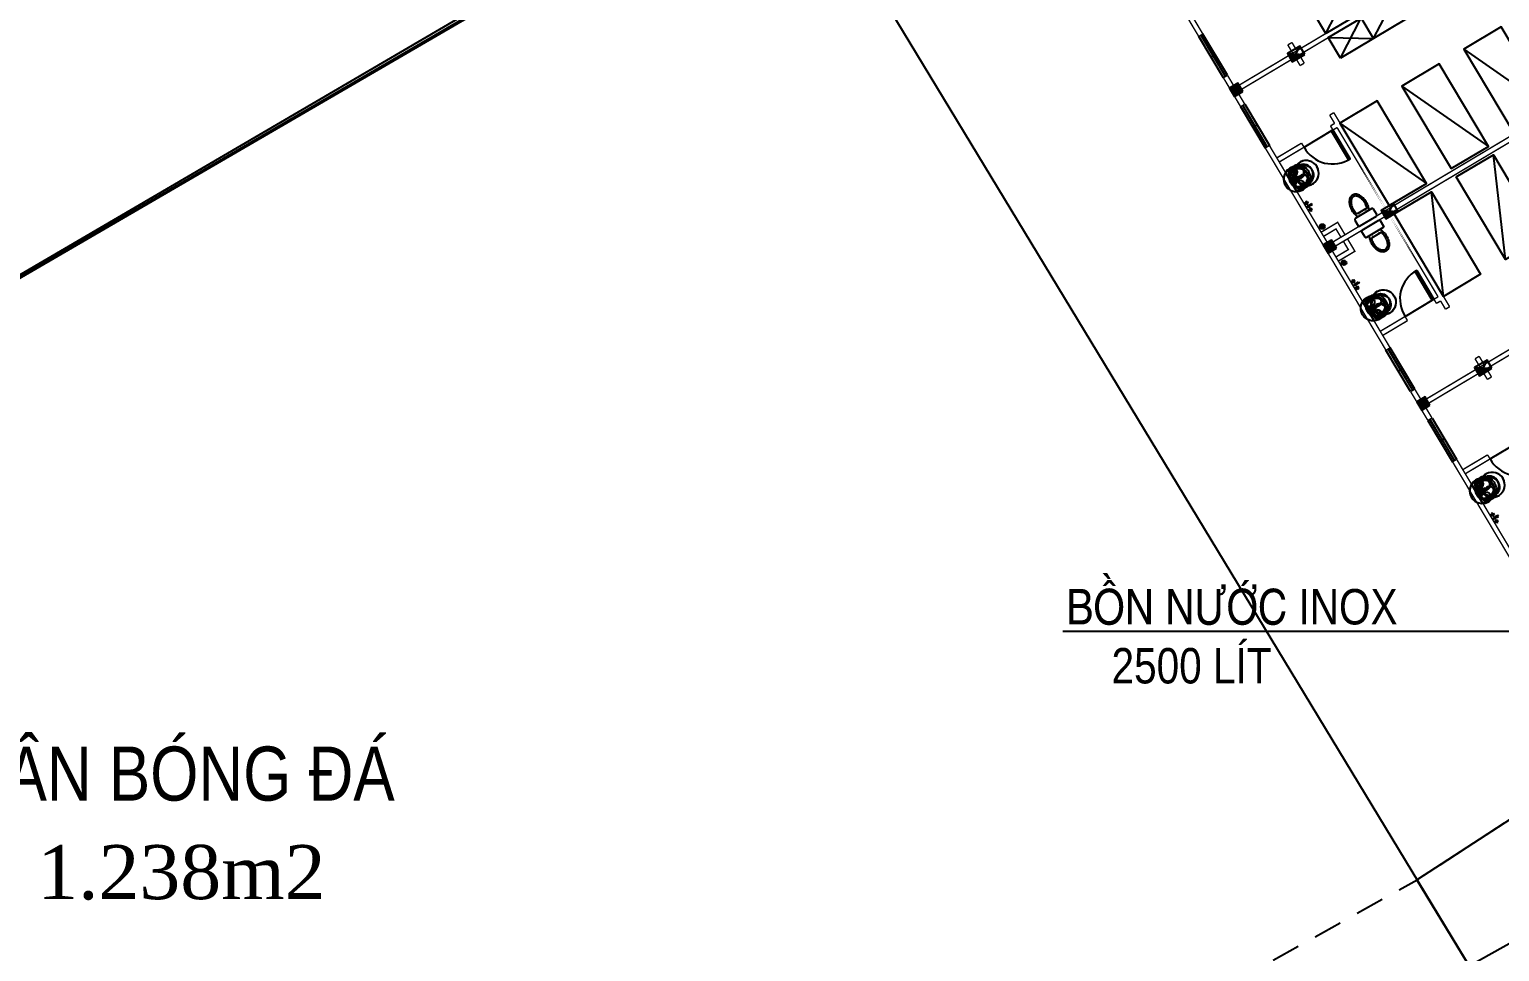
# Model space of a CAD drawing. Header units: millimetres. Extents: x -341 to 79, y 65 to 137.
# Drawn here: x -326.49 to -318.85, y 118.13 to 122.92 of the extents above; entities that cross this region are included whole.
import ezdxf

# ---------------------------------------------------------------- set-up
doc = ezdxf.new("R2010")
doc.units = ezdxf.units.MM
doc.header["$LTSCALE"] = 0.3
doc.header["$MEASUREMENT"] = 0
doc.linetypes.add('DASHDOTX2', pattern=[2, 1, -0.5, 0, -0.5])
doc.linetypes.add('DASHED2', pattern=[0.375, 0.25, -0.125])
doc.layers.get('0').update_dxf_attribs({"linetype": 'CONTINUOUS', "lineweight": 13})
for name, color, linetype in [('CHUSO', 141, 'CONTINUOUS'), ('HACTH', 8, 'CONTINUOUS'), ('HATCH1', 8, 'CONTINUOUS'), ('KT', 8, 'CONTINUOUS'), ('LAYER 1', 1, 'CONTINUOUS'), ('LAYER1', 1, 'CONTINUOUS'), ('Layer2', 4, 'CONTINUOUS'), ('LAYER3', 34, 'CONTINUOUS'), ('LAYER5', 5, 'CONTINUOUS'), ('LAYER7', 7, 'CONTINUOUS'), ('THIETBI', 25, 'CONTINUOUS'), ('TUONG', 7, 'CONTINUOUS')]:
    doc.layers.add(name, color=color, linetype=linetype)
doc.styles.add('ATTR', font='romans.shx', dxfattribs={"width": 0.8, "height": 0.7})
doc.styles.add('HELVE-KT', font='VHELVCN.TTF')
doc.linetypes.add('FENCELINE2', pattern='A,0.25,-0.1,[132,ltypeshp.shx,S=0.1,R=0,X=-0.1,Y=0],-0.1,1', length=1.45)

# ---------------------------------------------------------------- blocks, each defined once
blk = doc.blocks.new('TOILET')
at = {"layer": 'THIETBI', "linetype": 'Continuous'}
for p, q in [((2.25, 0), (-2.25, 0)), ((-2.5, -0.25), (-2.5, -1.75)), ((-2.25, -2), (2.25, -2)), ((-1.33, -2.7), (1.33, -2.7)), ((-0.96, -2.48), (-0.96, -2.7)), ((-0.86, -2.48), (-0.96, -2.48)), ((-0.96, -2.7), (-0.86, -2.7)), ((-0.86, -2.7), (-0.86, -2.48)), ((0.86, -2.7), (0.86, -2.48)), ((0.86, -2.48), (0.96, -2.48)), ((0.96, -2.7), (0.86, -2.7)), ((0.96, -2.48), (0.96, -2.7)), ((2.5, -1.75), (2.5, -0.25))]:
    blk.add_line(p, q, dxfattribs=at)
for centre, radius, start, end in [((-2.25, -0.25), 0.25, 90, 180), ((2.25, -0.25), 0.25, 0, 90), ((-2.25, -1.75), 0.25, 180, 270), ((2.64, -4.01), 4.58, 164.9269, 180), ((1.34, -3.66), 3.23, 149.0966, 164.9269), ((2.64, -4.01), 4.18, 164.9269, 180), ((1.34, -3.66), 2.83, 160.176, 164.9269), ((-1.34, -3.66), 2.83, 15.0731, 19.824), ((-2.64, -4.01), 4.18, 0, 15.0731), ((-1.34, -3.66), 3.23, 15.0731, 30.9034), ((-2.64, -4.01), 4.58, 360, 15.0731), ((2.25, -1.75), 0.25, 270, 0), ((2.64, -4.01), 4.58, 180, 195.0731), ((1.34, -4.36), 3.23, 195.0731, 213.0315), ((2.64, -4.01), 4.18, 180, 195.0731), ((1.34, -4.36), 2.83, 195.0731, 213.0315), ((0.52, -4.9), 2.26, 213.0315, 237.5002), ((0.52, -4.9), 1.86, 213.0315, 237.5002), ((0, -5.71), 0.893, 237.5002, 270), ((0, -5.71), 0.893, 270, 302.4998), ((-0.52, -4.9), 1.86, 302.4998, 326.9685), ((-0.52, -4.9), 2.26, 302.4998, 326.9685), ((-1.34, -4.36), 2.83, 326.9685, 344.9269), ((-1.34, -4.36), 3.23, 326.9685, 344.9269), ((-2.64, -4.01), 4.18, 344.9269, 360), ((-2.64, -4.01), 4.58, 344.9269, 0), ((0, -5.71), 1.29, 237.5002, 270), ((0, -5.71), 1.29, 270, 302.4998)]:
    blk.add_arc(centre, radius, start, end, dxfattribs=at)
blk = doc.blocks.new('la')
at = {"layer": 'THIETBI', "linetype": 'Continuous'}
for p, q in [((-5933, 607097), (-5955, 607330)), ((-5944, 607224), (-5944, 607230)), ((-5467, 607097), (-5933, 607097)), ((-5700, 607139), (-5859, 607139)), ((-5859, 607122), (-5541, 607122)), ((-5759, 607200), (-5715, 607200)), ((-5759, 607183), (-5759, 607200)), ((-5759, 607167), (-5759, 607183)), ((-5700, 607167), (-5759, 607167)), ((-5700, 607278), (-5735, 607278)), ((-5720, 607192), (-5728, 607192)), ((-5728, 607175), (-5672, 607175)), ((-5726, 607183), (-5717, 607183)), ((-5710, 607250), (-5715, 607196)), ((-5700, 607309), (-5700, 607252)), ((-5665, 607278), (-5700, 607278)), ((-5641, 607167), (-5700, 607167)), ((-5541, 607139), (-5700, 607139)), ((-5685, 607196), (-5690, 607250)), ((-5685, 607200), (-5641, 607200)), ((-5675, 607183), (-5684, 607183)), ((-5672, 607192), (-5680, 607192)), ((-5641, 607200), (-5641, 607183)), ((-5641, 607183), (-5641, 607167)), ((-5446, 607330), (-5467, 607097)), ((-5456, 607230), (-5456, 607224))]:
    blk.add_line(p, q, dxfattribs=at)
for centre, radius in [((-5743, 607183), 17), ((-5700, 607278), 21.2), ((-5700, 607278), 17), ((-5658, 607183), 17)]:
    blk.add_circle(centre, radius, dxfattribs=at)
for centre, radius, start, end in [((-5787, 607339), 103, 150.4377, 180), ((-5787, 607339), 103, 180, 209.5623), ((-5744, 607315), 152, 126.1394, 150.4377), ((-5717, 607278), 198, 106.8299, 126.1394), ((-5699, 607218), 261, 90, 106.8299), ((-5699, 607218), 261, 73.1701, 90), ((-5681, 607278), 198, 53.8606, 73.1701), ((-5653, 607315), 152, 29.5623, 53.8606), ((-5611, 607339), 103, 0, 29.5623), ((-5611, 607339), 103, 330.4377, 0), ((-5810, 607330), 145, 180, 190.3889), ((-5859, 607224), 84.9, 180, 270), ((-5859, 607224), 102, 218.2453, 270), ((-5744, 607363), 152, 209.5623, 233.8606), ((-5717, 607401), 198, 233.8606, 253.1701), ((-5699, 607460), 261, 253.1701, 266.4587), ((-5720, 607196), 4.24, 270, 354.3929), ((-5700, 607232), 20, 59.7473, 120.2527), ((-5699, 607460), 261, 273.0264, 286.8299), ((-5680, 607196), 4.24, 185.6071, 270), ((-5681, 607401), 198, 286.8299, 306.1394), ((-5653, 607363), 152, 306.1394, 330.4377), ((-5541, 607224), 84.9, 270, 0), ((-5541, 607224), 102, 270, 321.7547)]:
    blk.add_arc(centre, radius, start, end, dxfattribs=at)
blk.add_spline([(-5446, 607330), (-5488, 607436), (-5558, 607489), (-5649, 607517), (-5751, 607517), (-5842, 607489), (-5912, 607436), (-5950, 607366), (-5955, 607330)], degree=3, dxfattribs=at)
blk = doc.blocks.new('WALFCT1T')
for p, q in [((-5.5, -1), (-5, -1)), ((-5.5, -2), (-5.5, -1)), ((-2.5, -2), (-5.5, -2)), ((-5, -2), (-5, -2.5)), ((-5, -2.5), (-3, -2.5)), ((-3, -1), (-2.5, -1)), ((-3, -2.5), (-3, -2)), ((-2.5, -1), (-2.5, -2)), ((-1, -0.5), (1, -0.5)), ((0.75, -5.5), (-0.75, -5.5)), ((2.5, -1), (3, -1)), ((2.5, -2), (2.5, -1)), ((5.5, -2), (2.5, -2)), ((3, -2), (3, -2.5)), ((3, -2.5), (5, -2.5)), ((5, -1), (5.5, -1)), ((5, -2.5), (5, -2)), ((5.5, -1), (5.5, -2))]:
    blk.add_line(p, q)
for points in [[(-3, 0), (-3, -1), (-5, -1), (-5, 0)], [(-0.25, -0.5), (-0.25, 0), (0.25, 0), (0.25, -0.5)], [(5, 0), (5, -1), (3, -1), (3, 0)]]:
    blk.add_lwpolyline(points, close=True)
for centre, start, end in [((-13.2658, -3.6195), 351.4554, 14.26943), ((13.2658, -3.6195), 165.7306, 188.5446)]:
    blk.add_arc(centre, 12.6562, start, end)
at = {"style": 'ATTR', "width": 0.8, "flags": 9}
blk.add_attdef('ESTCODE', (0, 0), '', height=0.7, dxfattribs=at)
blk = doc.blocks.new('NXM')
at = {"layer": 'LAYER7', "ltscale": 5}
h = blk.add_hatch(color=256, dxfattribs=at)
h.paths.add_polyline_path([(-121870.77, 340602.76), (-121870.67, 340602.86), (-121870.87, 340602.86)])
h.paths.add_polyline_path([(-121870.77, 340602.76), (-121870.87, 340602.86), (-121870.87, 340602.66)])
h.paths.add_polyline_path([(-121870.67, 340602.66), (-121870.77, 340602.76), (-121870.87, 340602.66)])
h.paths.add_polyline_path([(-121870.67, 340602.66), (-121870.67, 340602.86), (-121870.77, 340602.76)])
h = blk.add_hatch(color=256, dxfattribs=at)
h.paths.add_polyline_path([(-121866.97, 340602.76), (-121866.87, 340602.86), (-121867.07, 340602.86)])
h.paths.add_polyline_path([(-121866.97, 340602.76), (-121867.07, 340602.86), (-121867.07, 340602.66)])
h.paths.add_polyline_path([(-121866.87, 340602.66), (-121866.97, 340602.76), (-121867.07, 340602.66)])
h.paths.add_polyline_path([(-121866.87, 340602.66), (-121866.87, 340602.86), (-121866.97, 340602.76)])
h = blk.add_hatch(color=256, dxfattribs=at)
h.paths.add_polyline_path([(-121863.17, 340602.76), (-121863.07, 340602.86), (-121863.27, 340602.86)])
h.paths.add_polyline_path([(-121863.17, 340602.76), (-121863.27, 340602.86), (-121863.27, 340602.66)])
h.paths.add_polyline_path([(-121863.07, 340602.66), (-121863.17, 340602.76), (-121863.27, 340602.66)])
h.paths.add_polyline_path([(-121863.07, 340602.66), (-121863.07, 340602.86), (-121863.17, 340602.76)])
h = blk.add_hatch(color=256, dxfattribs=at)
h.paths.add_polyline_path([(-121870.67, 340601.46), (-121870.87, 340601.46), (-121870.77, 340601.31)])
h.paths.add_polyline_path([(-121870.87, 340601.16), (-121870.77, 340601.31), (-121870.87, 340601.46)])
h = blk.add_hatch(color=256, dxfattribs=at)
h.paths.add_polyline_path([(-121866.87, 340601.46), (-121867.07, 340601.46), (-121866.97, 340601.31)])
h.paths.add_polyline_path([(-121867.07, 340601.16), (-121866.97, 340601.31), (-121867.07, 340601.46)])
h = blk.add_hatch(color=256, dxfattribs=at)
h.paths.add_polyline_path([(-121863.07, 340601.46), (-121863.27, 340601.46), (-121863.17, 340601.31)])
h.paths.add_polyline_path([(-121863.27, 340601.16), (-121863.17, 340601.31), (-121863.27, 340601.46)])
at = {"layer": 'LAYER 1', "ltscale": 5}
for p, q in [((-121867.459, 340602.678), (-121867.359, 340602.678)), ((-121867.409, 340602.728), (-121867.409, 340602.628)), ((-121866.481, 340602.678), (-121866.581, 340602.678)), ((-121866.531, 340602.728), (-121866.531, 340602.628))]:
    blk.add_line(p, q, dxfattribs=at)
for centre in [(-121867.409, 340602.678), (-121866.531, 340602.678)]:
    blk.add_circle(centre, 0.05, dxfattribs=at)
at = {"layer": 'LAYER5', "linetype": 'Continuous'}
for p, q in [((-121871.12, 340602.86), (-121872.12, 340602.86)), ((-121872.12, 340602.81), (-121871.12, 340602.81)), ((-121871.12, 340602.76), (-121872.12, 340602.76)), ((-121871.62, 340602.86), (-121871.62, 340602.76)), ((-121870.42, 340602.86), (-121869.42, 340602.86)), ((-121869.42, 340602.81), (-121870.42, 340602.81)), ((-121870.42, 340602.76), (-121869.42, 340602.76)), ((-121869.92, 340602.86), (-121869.92, 340602.76)), ((-121863.52, 340602.86), (-121864.52, 340602.86)), ((-121864.52, 340602.81), (-121863.52, 340602.81)), ((-121863.52, 340602.76), (-121864.52, 340602.76)), ((-121864.02, 340602.86), (-121864.02, 340602.76)), ((-121862.82, 340602.86), (-121861.82, 340602.86)), ((-121861.82, 340602.81), (-121862.82, 340602.81)), ((-121862.82, 340602.76), (-121861.82, 340602.76)), ((-121862.32, 340602.86), (-121862.32, 340602.76))]:
    blk.add_line(p, q, dxfattribs=at)
for points in [[(-121869.02, 340601.46), (-121869.02, 340601.5), (-121868.32, 340601.5), (-121868.32, 340601.46)], [(-121864.92, 340601.46), (-121864.92, 340601.5), (-121865.62, 340601.5), (-121865.62, 340601.46)]]:
    blk.add_lwpolyline(points, close=True, dxfattribs=at)
for centre, start, end in [((-121872.49, 340601.48), 88.3153, 181.6847), ((-121869, 340601.48), 358.3153, 91.6847), ((-121864.94, 340601.48), 88.3153, 181.6847)]:
    blk.add_arc(centre, 0.68, start, end, dxfattribs=at)
at = {"layer": 'LAYER7', "ltscale": 5}
for p, q in [((-121870.87, 340602.86), (-121870.67, 340602.66)), ((-121870.67, 340602.86), (-121870.87, 340602.66)), ((-121867.07, 340602.86), (-121866.87, 340602.66)), ((-121866.87, 340602.86), (-121867.07, 340602.66)), ((-121863.27, 340602.86), (-121863.07, 340602.66)), ((-121863.07, 340602.86), (-121863.27, 340602.66)), ((-121872.47, 340602.16), (-121872.47, 340601.46)), ((-121869.02, 340602.16), (-121869.02, 340601.46)), ((-121864.92, 340602.16), (-121864.92, 340601.46)), ((-121870.87, 340601.46), (-121870.67, 340601.16)), ((-121870.67, 340601.46), (-121870.87, 340601.16)), ((-121867.07, 340601.46), (-121866.87, 340601.16)), ((-121866.87, 340601.46), (-121867.07, 340601.16)), ((-121863.27, 340601.46), (-121863.07, 340601.16)), ((-121863.07, 340601.46), (-121863.27, 340601.16))]:
    blk.add_line(p, q, dxfattribs=at)
at = {"layer": 'LAYER7', "ltscale": 5, "const_width": 0.03}
for points in [[(-121872.12, 340602.86), (-121874.57, 340602.86)], [(-121872.12, 340602.76), (-121874.57, 340602.76)], [(-121872.47, 340602.16), (-121872.47, 340602.76)], [(-121872.47, 340602.76), (-121872.47, 340602.16)], [(-121872.37, 340602.16), (-121872.37, 340602.76)], [(-121872.37, 340602.16), (-121872.37, 340602.76)], [(-121870.77, 340602.86), (-121871.12, 340602.86)], [(-121870.77, 340602.76), (-121871.12, 340602.76)], [(-121870.82, 340602.86), (-121870.82, 340595.66)], [(-121870.77, 340602.86), (-121870.42, 340602.86)], [(-121870.77, 340602.76), (-121870.42, 340602.76)], [(-121870.72, 340602.86), (-121870.72, 340595.66)], [(-121869.42, 340602.86), (-121866.97, 340602.86)], [(-121869.42, 340602.76), (-121866.97, 340602.76)], [(-121869.12, 340602.16), (-121869.12, 340602.76)], [(-121869.12, 340602.16), (-121869.12, 340602.76)], [(-121869.02, 340602.16), (-121869.02, 340602.76)], [(-121869.02, 340602.76), (-121869.02, 340602.16)], [(-121867.02, 340602.36), (-121867.32, 340602.36), (-121867.32, 340602.76)], [(-121867.02, 340602.46), (-121867.22, 340602.46), (-121867.22, 340602.76)], [(-121867.02, 340602.86), (-121867.02, 340595.66)], [(-121864.52, 340602.86), (-121866.97, 340602.86)], [(-121864.52, 340602.76), (-121866.97, 340602.76)], [(-121866.92, 340602.86), (-121866.92, 340595.66)], [(-121866.92, 340602.46), (-121866.72, 340602.46), (-121866.72, 340602.76)], [(-121866.92, 340602.36), (-121866.62, 340602.36), (-121866.62, 340602.76)], [(-121864.92, 340602.16), (-121864.92, 340602.76)], [(-121864.92, 340602.76), (-121864.92, 340602.16)], [(-121864.82, 340602.16), (-121864.82, 340602.76)], [(-121864.82, 340602.16), (-121864.82, 340602.76)], [(-121863.17, 340602.86), (-121863.52, 340602.86)], [(-121863.17, 340602.76), (-121863.52, 340602.76)], [(-121863.22, 340602.86), (-121863.22, 340595.66)], [(-121863.17, 340602.86), (-121862.82, 340602.86)], [(-121863.17, 340602.76), (-121862.82, 340602.76)], [(-121863.12, 340602.86), (-121863.12, 340595.66)], [(-121861.82, 340602.86), (-121859.37, 340602.86)], [(-121861.82, 340602.76), (-121859.37, 340602.76)], [(-121872.47, 340602.16), (-121872.37, 340602.16)], [(-121869.02, 340602.16), (-121869.12, 340602.16)], [(-121864.92, 340602.16), (-121864.82, 340602.16)], [(-121869.12, 340601.36), (-121869.12, 340601.46)], [(-121869.12, 340601.36), (-121869.12, 340601.46)], [(-121869.02, 340601.46), (-121869.12, 340601.46)], [(-121869.02, 340601.36), (-121869.02, 340601.46)], [(-121869.02, 340601.46), (-121869.02, 340601.36)], [(-121864.92, 340601.36), (-121864.92, 340601.46)], [(-121864.92, 340601.46), (-121864.92, 340601.36)], [(-121864.92, 340601.46), (-121864.82, 340601.46)], [(-121864.82, 340601.36), (-121864.82, 340601.46)], [(-121864.82, 340601.36), (-121864.82, 340601.46)], [(-121871.02, 340601.36), (-121870.82, 340601.36)], [(-121871.02, 340601.26), (-121870.82, 340601.26)], [(-121870.52, 340601.36), (-121870.72, 340601.36)], [(-121870.52, 340601.26), (-121870.72, 340601.26)], [(-121869.12, 340601.36), (-121869.32, 340601.36)], [(-121869.12, 340601.26), (-121869.32, 340601.26)], [(-121867.02, 340601.26), (-121869.12, 340601.26)], [(-121866.92, 340601.26), (-121864.82, 340601.26)], [(-121864.82, 340601.36), (-121864.62, 340601.36)], [(-121864.82, 340601.26), (-121864.62, 340601.26)], [(-121863.42, 340601.36), (-121863.22, 340601.36)], [(-121863.42, 340601.26), (-121863.22, 340601.26)], [(-121862.92, 340601.36), (-121863.12, 340601.36)], [(-121862.92, 340601.26), (-121863.12, 340601.26)]]:
    blk.add_lwpolyline(points, dxfattribs=at)
at = {"layer": 'LAYER7', "ltscale": 5}
for points in [[(-121870.87, 340602.66), (-121870.67, 340602.66), (-121870.67, 340602.86), (-121870.87, 340602.86)], [(-121867.07, 340602.66), (-121866.87, 340602.66), (-121866.87, 340602.86), (-121867.07, 340602.86)], [(-121863.27, 340602.66), (-121863.07, 340602.66), (-121863.07, 340602.86), (-121863.27, 340602.86)], [(-121870.87, 340601.16), (-121870.67, 340601.16), (-121870.67, 340601.46), (-121870.87, 340601.46)], [(-121867.07, 340601.16), (-121866.87, 340601.16), (-121866.87, 340601.46), (-121867.07, 340601.46)], [(-121863.27, 340601.16), (-121863.07, 340601.16), (-121863.07, 340601.46), (-121863.27, 340601.46)]]:
    blk.add_lwpolyline(points, close=True, dxfattribs=at)
at = {"layer": 'LAYER7', "ltscale": 5, "const_width": 0.03}
for points in [[(-121867.02, 340601.36), (-121869.02, 340601.36), (-121869.02, 340601.36), (-121867.02, 340601.36)], [(-121866.92, 340601.36), (-121864.92, 340601.36), (-121864.92, 340601.36), (-121866.92, 340601.36)]]:
    blk.add_lwpolyline(points, close=True, dxfattribs=at)
at = {"layer": 'THIETBI', "ltscale": 5}
for p, q in [((-121869.07, 340601.26), (-121867.07, 340600.36)), ((-121864.87, 340601.26), (-121866.87, 340600.36)), ((-121863.72, 340600.56), (-121863.22, 340599.76)), ((-121863.22, 340600.56), (-121863.72, 340599.76)), ((-121863.12, 340600.56), (-121862.62, 340599.76)), ((-121869.07, 340599.76), (-121867.07, 340598.86)), ((-121864.87, 340599.76), (-121866.87, 340598.86)), ((-121863.72, 340599.76), (-121863.22, 340598.96)), ((-121864.87, 340598.26), (-121866.87, 340597.36))]:
    blk.add_line(p, q, dxfattribs=at)
for points in [[(-121867.07, 340601.26), (-121867.07, 340600.36), (-121869.07, 340600.36), (-121869.07, 340601.26)], [(-121866.87, 340601.26), (-121866.87, 340600.36), (-121864.87, 340600.36), (-121864.87, 340601.26)], [(-121863.72, 340600.56), (-121863.22, 340600.56), (-121863.22, 340598.96), (-121863.72, 340598.96)], [(-121863.12, 340600.56), (-121862.62, 340600.56), (-121862.62, 340598.96), (-121863.12, 340598.96)], [(-121867.07, 340599.76), (-121867.07, 340598.86), (-121869.07, 340598.86), (-121869.07, 340599.76)], [(-121866.87, 340599.76), (-121866.87, 340598.86), (-121864.87, 340598.86), (-121864.87, 340599.76)], [(-121866.87, 340598.26), (-121866.87, 340597.36), (-121864.87, 340597.36), (-121864.87, 340598.26)]]:
    blk.add_lwpolyline(points, close=True, dxfattribs=at)
blk.add_lwpolyline([(-121863.72, 340599.76), (-121863.22, 340599.76)], dxfattribs=at)
at = {"layer": 'TUONG', "linetype": 'ByBlock', "ltscale": 5, "const_width": 0.03}
for points in [[(-121872.12, 340602.76), (-121872.12, 340602.86)], [(-121871.12, 340602.76), (-121871.12, 340602.86)], [(-121870.42, 340602.76), (-121870.42, 340602.86)], [(-121869.42, 340602.76), (-121869.42, 340602.86)], [(-121864.52, 340602.76), (-121864.52, 340602.86)], [(-121863.52, 340602.76), (-121863.52, 340602.86)], [(-121862.82, 340602.76), (-121862.82, 340602.86)], [(-121861.82, 340602.76), (-121861.82, 340602.86)], [(-121871.02, 340601.26), (-121871.02, 340601.36)], [(-121870.52, 340601.26), (-121870.52, 340601.36)], [(-121869.32, 340601.26), (-121869.32, 340601.36)], [(-121864.62, 340601.26), (-121864.62, 340601.36)], [(-121863.42, 340601.26), (-121863.42, 340601.36)], [(-121862.92, 340601.26), (-121862.92, 340601.36)]]:
    blk.add_lwpolyline(points, dxfattribs=at)
at = {"layer": 'CHUSO', "linetype": 'Continuous', "yscale": 0.09000000002561137, "zscale": 0.09}
for p, xscale, rotation in [((-121867.02, 340601.805), -0.09000000002561137, 270), ((-121866.92, 340601.805), 0.09000000002561137, 90)]:
    blk.add_blockref('TOILET', p, dxfattribs=dict(at, xscale=xscale, rotation=rotation))
at = {"layer": 'KT', "yscale": 0.0009999999310821295, "zscale": 0.001, "rotation": 180}
for p, xscale in [((-121878.654, 341209.857), 0.0009999999892897904), ((-121862.836, 341209.857), -0.0009999999892897904), ((-121871.104, 341209.857), 0.0009999999892897904)]:
    blk.add_blockref('la', p, dxfattribs=dict(at, xscale=xscale))
at = {"layer": 'LAYER3', "linetype": 'Continuous', "ltscale": 0.4, "yscale": 0.02000000001862645, "zscale": 0.02}
for p, xscale in [((-121873.571, 340602.735), -0.02000000001862645), ((-121867.919, 340602.735), 0.02000000001862645), ((-121866.021, 340602.735), -0.02000000001862645)]:
    blk.add_blockref('WALFCT1T', p, dxfattribs=dict(at, xscale=xscale))

msp = doc.modelspace()

# ---------------------------------------------------------------- linework, layer by layer
at = {"layer": 'HACTH', "lineweight": -2, "ltscale": 0.08}
msp.add_lwpolyline([(-318.4653, 119.7923), (-321.1209, 119.7923)], dxfattribs=at)
at = {"layer": 'HATCH1', "ltscale": 5}
msp.add_lwpolyline([(-335.9844, 126.6719), (-327.6679, 131.5382), (-326.1424, 132.4902), (-326.3657, 132.8646), (-324.1978, 134.2035), (-319.0633, 125.5948), (-321.2311, 124.2558), (-321.4525, 124.627), (-331.3733, 118.8211), (-333.1739, 121.8868), (-333.8848, 121.4761), (-334.8729, 123.1868), (-334.1774, 123.5953)], close=True, dxfattribs=at)
at = {"layer": 'HATCH1', "linetype": 'Continuous', "ltscale": 0.7}
msp.add_lwpolyline([(-323.0621, 123.6669), (-327.6679, 131.5382), (-335.9844, 126.6719), (-334.1774, 123.5953), (-334.8729, 123.1868), (-333.8818, 121.471), (-333.1739, 121.8868), (-331.3733, 118.8211), (-323.0621, 123.6669)], dxfattribs=at)
at = {"layer": 'HATCH1', "lineweight": 35}
msp.add_lwpolyline([(-335.9764, 126.6583), (-327.6599, 131.5246), (-323.0767, 123.6497), (-331.3733, 118.8211), (-333.1739, 121.8868), (-333.8818, 121.471), (-334.8729, 123.1868), (-334.1774, 123.5953)], close=True, dxfattribs=at)
at = {"layer": 'HATCH1', "linetype": 'FENCELINE2'}
msp.add_lwpolyline([(-328.9084, 113.1193), (-332.1358, 118.3644), (-331.3733, 118.8211), (-322.5754, 123.9415), (-318.8916, 117.8597)], dxfattribs=at)
at = {"layer": 'HATCH1', "ltscale": 5}
msp.add_lwpolyline([(-319.01, 118.0551), (-315.7029, 119.9021)], dxfattribs=at)
at = {"layer": 'HATCH1', "linetype": 'Continuous', "ltscale": 0.7}
msp.add_lwpolyline([(-319.2804, 118.5015), (-318.5949, 118.9478), (-318.2045, 118.3069), (-318.8916, 117.8597), (-319.2804, 118.5015)], close=True, dxfattribs=at)
at = {"layer": 'LAYER 1', "linetype": 'DASHED2', "lineweight": -2, "ltscale": 2, "flags": 128}
msp.add_lwpolyline([(-339.4157, 127.5055), (-330.4843, 112.1773), (-328.8907, 113.1299), (-319.2796, 118.502), (-318.5949, 118.9478), (-316.0103, 120.4179), (-313.617, 121.7793), (-311.4841, 123.0436), (-309.7548, 124.0687), (-309.444, 124.253), (-309.3441, 124.3125), (-308.7588, 124.6394), (-307.4573, 125.3663), (-306.0458, 126.1546), (-305.0153, 126.7302)], dxfattribs=at)

# ---------------------------------------------------------------- block references
at = {"layer": 'Layer2', "linetype": 'DASHDOTX2', "lineweight": -2, "ltscale": 0.0001, "xscale": 0.249999999999011, "yscale": 0.2500000000145519, "zscale": 0.25, "rotation": 120.8132059761627}
msp.add_blockref('NXM', (57204.9333, 69905.5678), dxfattribs=at)

# ---------------------------------------------------------------- texts
at = {"layer": 'KT', "linetype": 'DASHDOTX2', "char_height": 0.28125, "width": 17.304382, "attachment_point": 2}
for s, insert in [('{\\fVNI-Helve-Condense|b0|i0|c0|p2;SAÂN BOÙNG ÑAÙ}', (-325.7125, 119.1947)), ('{\\fTimes New Roman|b0|i0|c0|p18;1.238m2}', (-325.7022, 118.6826))]:
    msp.add_mtext(s, dxfattribs=dict(at, insert=insert))
at = {"layer": 'LAYER1', "linetype": 'Continuous', "ltscale": 0.05, "insert": (-321.1024, 119.5203), "char_height": 0.183997, "width": 2.145005, "attachment_point": 7, "style": 'HELVE-KT'}
msp.add_mtext('BOÀN NÖÔÙC INOX   \\P    2500 LÍT', dxfattribs=at)

doc.saveas('drawing.dxf')
